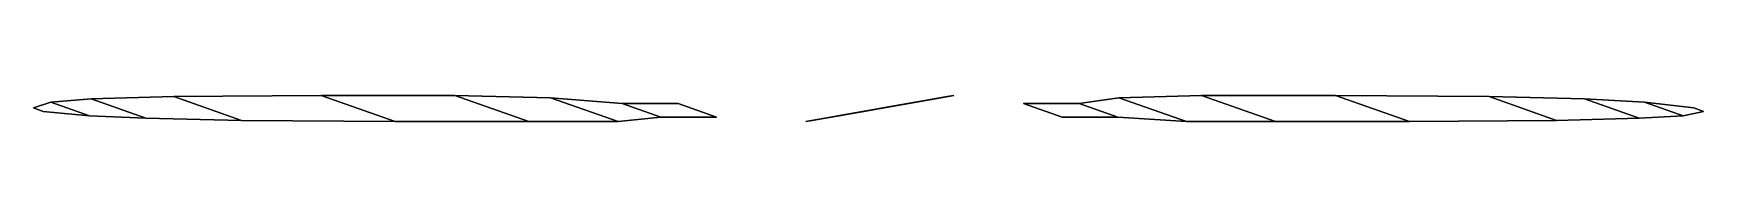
# Model space of a CAD drawing. Extents: x -1.3 to 1.3, y -0.94 to -0.9.
import ezdxf

# ---------------------------------------------------------------- set-up
doc = ezdxf.new("R2010")
doc.units = 0
doc.layers.add('BLADES', color=6, linetype='CONTINUOUS')

msp = doc.modelspace()

# ---------------------------------------------------------------- linework, layer by layer
at = {"layer": 'BLADES'}
for points in [[(-1.2105, -0.9059, 0.5834), (-1.2734, -0.9112, 0.6544), (-1.2134, -0.9323, 0.7583), (-1.1255, -0.9359, 0.7306)], [(-1.2734, -0.9112, 0.6544), (-1.2105, -0.9059, 0.5834), (-1.1255, -0.9359, 0.7306), (-1.2134, -0.9323, 0.7583)], [(-1.2105, -0.9059, 0.5834), (-1.0819, -0.9024, 0.4861), (-0.9769, -0.9394, 0.6679), (-1.1255, -0.9359, 0.7306)], [(-1.0819, -0.9024, 0.4861), (-1.2105, -0.9059, 0.5834), (-1.1255, -0.9359, 0.7306), (-0.9769, -0.9394, 0.6679)], [(-1.0819, -0.9024, 0.4861), (-0.8531, -0.9006, 0.3424), (-0.7381, -0.9412, 0.5416), (-0.9769, -0.9394, 0.6679)], [(-0.8531, -0.9006, 0.3424), (-1.0819, -0.9024, 0.4861), (-0.9769, -0.9394, 0.6679), (-0.7381, -0.9412, 0.5416)], [(-0.6452, -0.9006, 0.2224), (-0.8531, -0.9006, 0.3424), (-0.7381, -0.9412, 0.5416), (-0.5302, -0.9412, 0.4216)], [(-0.8531, -0.9006, 0.3424), (-0.6452, -0.9006, 0.2224), (-0.5302, -0.9412, 0.4216), (-0.7381, -0.9412, 0.5416)], [(-0.4967, -0.9041, 0.1597), (-0.6452, -0.9006, 0.2224), (-0.5302, -0.9412, 0.4216), (-0.3917, -0.9412, 0.3416)], [(-0.6452, -0.9006, 0.2224), (-0.4967, -0.9041, 0.1597), (-0.3917, -0.9412, 0.3416), (-0.5302, -0.9412, 0.4216)], [(-0.4967, -0.9041, 0.1597), (-0.3851, -0.9129, 0.153), (-0.3251, -0.9341, 0.257), (-0.3917, -0.9412, 0.3416)], [(-0.3851, -0.9129, 0.153), (-0.4967, -0.9041, 0.1597), (-0.3917, -0.9412, 0.3416), (-0.3251, -0.9341, 0.257)], [(0.13, -0.9006, -0.67), (0.13, -0.9006, -0.91), (-0.1, -0.9412, -0.91), (-0.1, -0.9412, -0.67)], [(0.13, -0.9006, -0.91), (0.13, -0.9006, -0.67), (-0.1, -0.9412, -0.67), (-0.1, -0.9412, -0.91)], [(0.11, -0.9041, -0.51), (0.13, -0.9006, -0.67), (-0.1, -0.9412, -0.67), (-0.1, -0.9412, -0.51)], [(0.13, -0.9006, -0.67), (0.11, -0.9041, -0.51), (-0.1, -0.9412, -0.51), (-0.1, -0.9412, -0.67)], [(0.13, -0.9006, -0.91), (0.12, -0.9024, -1.18), (-0.09, -0.9394, -1.18), (-0.1, -0.9412, -0.91)], [(0.12, -0.9024, -1.18), (0.13, -0.9006, -0.91), (-0.1, -0.9412, -0.91), (-0.09, -0.9394, -1.18)], [(0.11, -0.9041, -0.51), (0.06, -0.9129, -0.41), (-0.06, -0.9341, -0.41), (-0.1, -0.9412, -0.51)], [(0.06, -0.9129, -0.41), (0.11, -0.9041, -0.51), (-0.1, -0.9412, -0.51), (-0.06, -0.9341, -0.41)], [(0.1, -0.9059, -1.34), (0.12, -0.9024, -1.18), (-0.09, -0.9394, -1.18), (-0.07, -0.9359, -1.34)], [(0.12, -0.9024, -1.18), (0.1, -0.9059, -1.34), (-0.07, -0.9359, -1.34), (-0.09, -0.9394, -1.18)], [(0.1, -0.9059, -1.34), (0.07, -0.9112, -1.43), (-0.05, -0.9323, -1.43), (-0.07, -0.9359, -1.34)], [(0.07, -0.9112, -1.43), (0.1, -0.9059, -1.34), (-0.07, -0.9359, -1.34), (-0.05, -0.9323, -1.43)], [(0.3867, -0.9041, 0.3503), (0.3251, -0.9129, 0.257), (0.3851, -0.9341, 0.153), (0.4917, -0.9412, 0.1684)], [(0.3251, -0.9129, 0.257), (0.3867, -0.9041, 0.3503), (0.4917, -0.9412, 0.1684), (0.3851, -0.9341, 0.153)], [(0.3867, -0.9041, 0.3503), (0.5152, -0.9006, 0.4476), (0.6302, -0.9412, 0.2484), (0.4917, -0.9412, 0.1684)], [(0.5152, -0.9006, 0.4476), (0.3867, -0.9041, 0.3503), (0.4917, -0.9412, 0.1684), (0.6302, -0.9412, 0.2484)], [(0.5152, -0.9006, 0.4476), (0.7231, -0.9006, 0.5676), (0.8381, -0.9412, 0.3684), (0.6302, -0.9412, 0.2484)], [(0.7231, -0.9006, 0.5676), (0.5152, -0.9006, 0.4476), (0.6302, -0.9412, 0.2484), (0.8381, -0.9412, 0.3684)], [(0.9619, -0.9024, 0.6939), (0.7231, -0.9006, 0.5676), (0.8381, -0.9412, 0.3684), (1.0669, -0.9394, 0.5121)], [(0.7231, -0.9006, 0.5676), (0.9619, -0.9024, 0.6939), (1.0669, -0.9394, 0.5121), (0.8381, -0.9412, 0.3684)], [(1.1105, -0.9059, 0.7566), (0.9619, -0.9024, 0.6939), (1.0669, -0.9394, 0.5121), (1.1955, -0.9359, 0.6094)], [(0.9619, -0.9024, 0.6939), (1.1105, -0.9059, 0.7566), (1.1955, -0.9359, 0.6094), (1.0669, -0.9394, 0.5121)], [(1.1105, -0.9059, 0.7566), (1.2034, -0.9112, 0.7756), (1.2634, -0.9323, 0.6717), (1.1955, -0.9359, 0.6094)], [(1.2034, -0.9112, 0.7756), (1.1105, -0.9059, 0.7566), (1.1955, -0.9359, 0.6094), (1.2634, -0.9323, 0.6717)], [(-1.3004, -0.92, 0.7277), (-1.2734, -0.9112, 0.6544), (-1.2134, -0.9323, 0.7583), (-1.2854, -0.9253, 0.7537)], [(-1.2734, -0.9112, 0.6544), (-1.3004, -0.92, 0.7277), (-1.2854, -0.9253, 0.7537), (-1.2134, -0.9323, 0.7583)], [(-0.3851, -0.9129, 0.153), (-0.2985, -0.9129, 0.103), (-0.2385, -0.9341, 0.207), (-0.3251, -0.9341, 0.257)], [(-0.2985, -0.9129, 0.103), (-0.3851, -0.9129, 0.153), (-0.3251, -0.9341, 0.257), (-0.2385, -0.9341, 0.207)], [(0.06, -0.9129, -0.31), (0.06, -0.9129, -0.41), (-0.06, -0.9341, -0.41), (-0.06, -0.9341, -0.31)], [(0.06, -0.9129, -0.41), (0.06, -0.9129, -0.31), (-0.06, -0.9341, -0.31), (-0.06, -0.9341, -0.41)], [(0.02, -0.92, -1.49), (0.07, -0.9112, -1.43), (-0.05, -0.9323, -1.43), (-0.01, -0.9253, -1.49)], [(0.07, -0.9112, -1.43), (0.02, -0.92, -1.49), (-0.01, -0.9253, -1.49), (-0.05, -0.9323, -1.43)], [(0.3251, -0.9129, 0.257), (0.2385, -0.9129, 0.207), (0.2985, -0.9341, 0.103), (0.3851, -0.9341, 0.153)], [(0.2385, -0.9129, 0.207), (0.3251, -0.9129, 0.257), (0.3851, -0.9341, 0.153), (0.2985, -0.9341, 0.103)], [(1.2804, -0.92, 0.7623), (1.2034, -0.9112, 0.7756), (1.2634, -0.9323, 0.6717), (1.2954, -0.9253, 0.7363)], [(1.2034, -0.9112, 0.7756), (1.2804, -0.92, 0.7623), (1.2954, -0.9253, 0.7363), (1.2634, -0.9323, 0.6717)]]:
    msp.add_3dface(points, dxfattribs=at)

doc.saveas('drawing.dxf')
